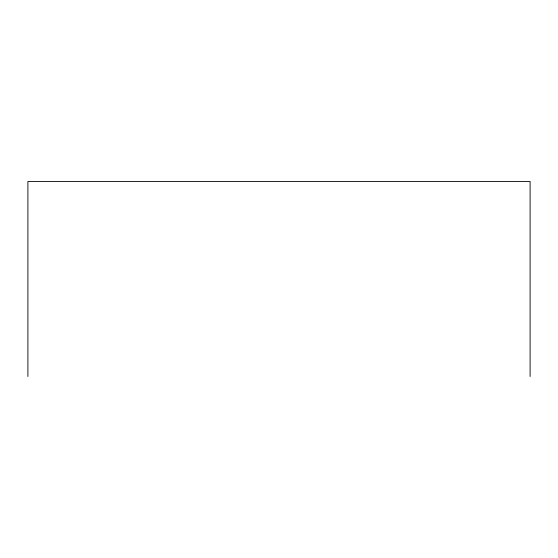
<?xml version="1.0" encoding="UTF-8"?>
<svg xmlns="http://www.w3.org/2000/svg" width="558" height="558" viewBox="0 0 558 558"><rect width="100%" height="100%" fill="white"/><g stroke="black" fill="none" stroke-linecap="round" stroke-linejoin="round"><path stroke-width="0.84" d="M530.1 376.51L530.1 181.489L27.9 181.489L27.9 376.51"/></g></svg>
